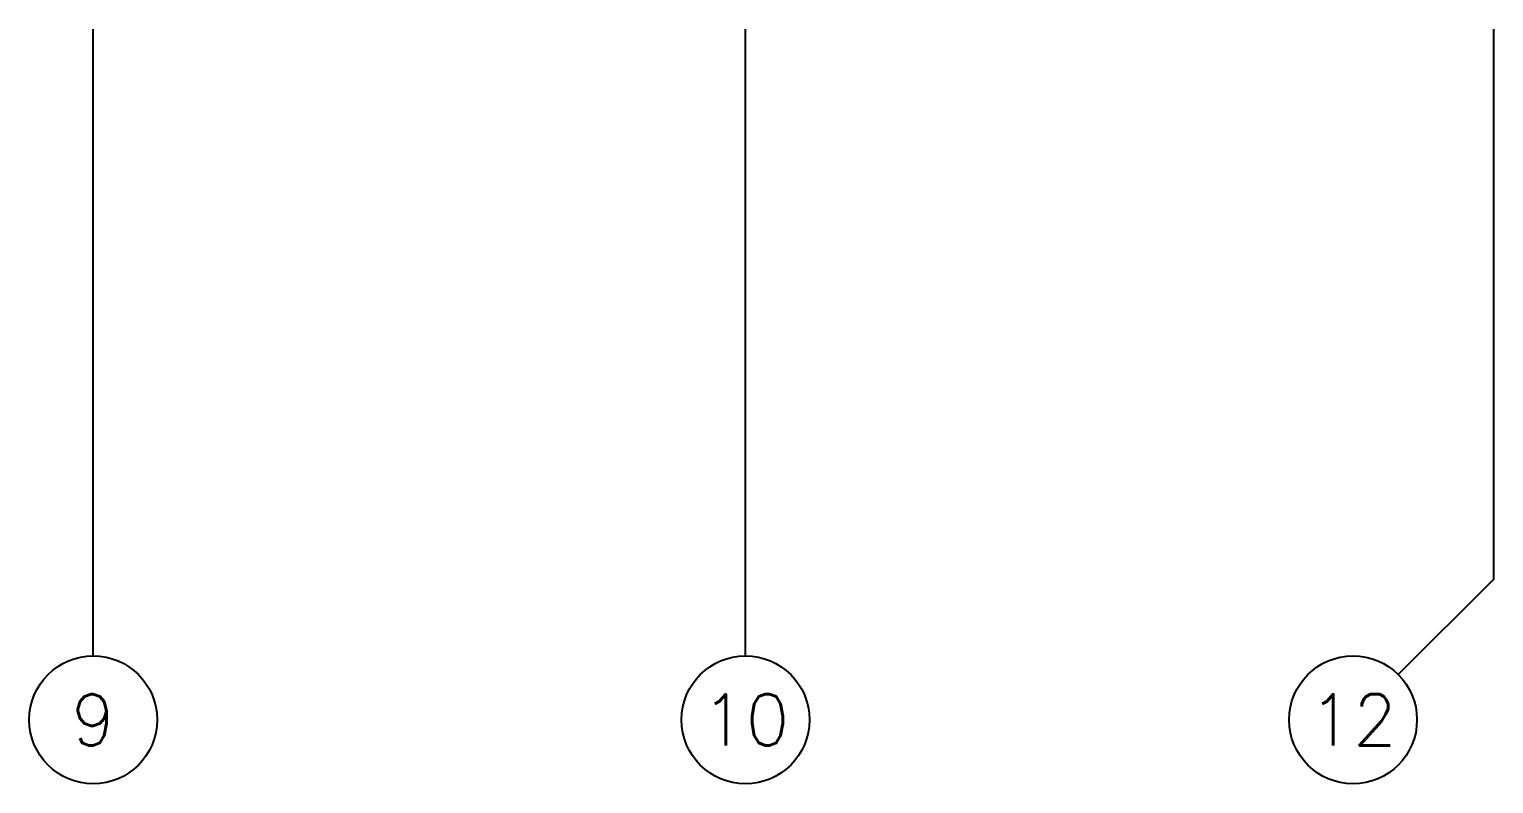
# Model space of a CAD drawing. Header units: millimetres. Extents: x -3 to 53, y -269 to 39.
# Drawn here: x 17.33 to 23.05, y -117.72 to -114.77 of the extents above; entities that cross this region are included whole.
import ezdxf
from ezdxf.enums import TextEntityAlignment as Align

# ---------------------------------------------------------------- set-up
doc = ezdxf.new("R2010")
doc.units = ezdxf.units.MM
doc.header["$LTSCALE"] = 15
doc.linetypes.add('PHANTOM', pattern=[63.5, 31.75, -6.35, 6.35, -6.35, 6.35, -6.35])
doc.linetypes.add('PHANTOM2', pattern=[1.25, 0.625, -0.125, 0.125, -0.125, 0.125, -0.125])
doc.layers.add('A-EJES', color=251, linetype='PHANTOM')
doc.layers.add('A-MUROS', color=252, linetype='Continuous', lineweight=30)
doc.styles.add('ROMANS', font='romans.shx', dxfattribs={"width": 0.8})

# ---------------------------------------------------------------- blocks, each defined once
blk = doc.blocks.new('Ejes_Torre G')
at = {"layer": 'A-EJES', "linetype": 'PHANTOM2', "ltscale": 0.5}
blk.add_line((23.05, -2.45, 0), (22.6768, -2.8232, 0), dxfattribs=at)
for points in [[(17.575, -2.75), (17.575, -0.3)], [(20.125, -2.75), (20.125, -0.3)]]:
    blk.add_lwpolyline(points, dxfattribs=at)
at = {"layer": 'A-EJES', "linetype": 'PHANTOM2', "ltscale": 0.5, "elevation": 0}
blk.add_lwpolyline([(23.05, -2.45), (23.05, -0.3)], dxfattribs=at)
at = {"layer": 'A-EJES', "linetype": 'Continuous'}
for centre in [(17.575, -3), (20.125, -3), (22.5, -3, 0)]:
    blk.add_circle(centre, 0.25, dxfattribs=at)
at = {"layer": 'A-EJES', "linetype": 'Continuous', "style": 'ROMANS'}
for s, p in [('9', (17.575, -3)), ('10', (20.125, -3)), ('12', (22.5, -3, 0))]:
    blk.add_text(s, height=0.2, dxfattribs=at).set_placement(p, align=Align.MIDDLE_CENTER)

msp = doc.modelspace()

# ---------------------------------------------------------------- block references
at = {"layer": 'A-MUROS'}
msp.add_blockref('Ejes_Torre G', (0, -114.4747), dxfattribs=at)

doc.saveas('drawing.dxf')
